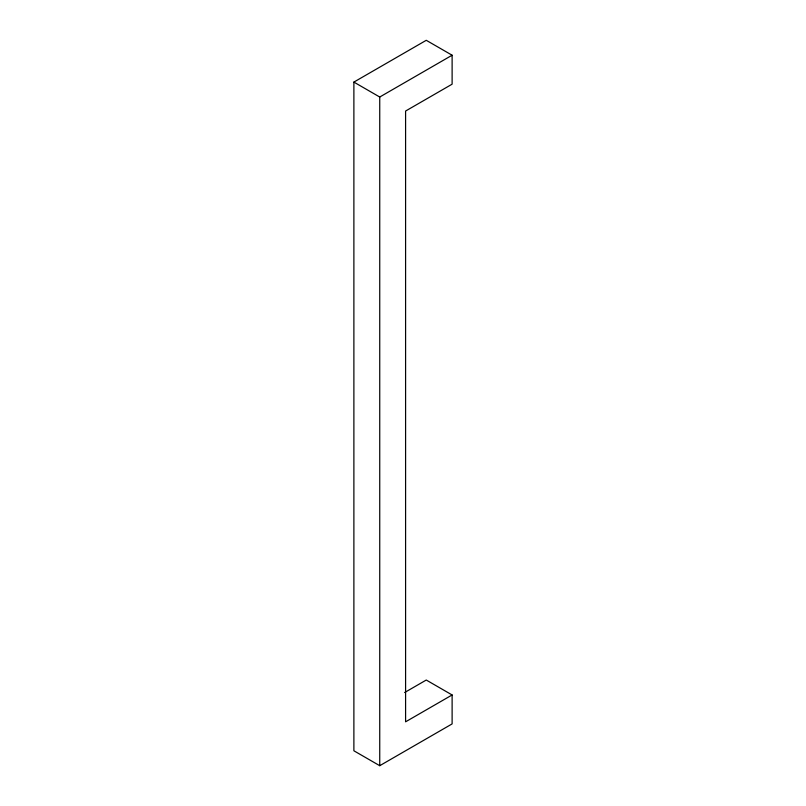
<?xml version="1.0" encoding="UTF-8"?>
<svg xmlns="http://www.w3.org/2000/svg" width="806" height="806" viewBox="0 0 806 806"><rect width="100%" height="100%" fill="white"/><g stroke="black" fill="none" stroke-linecap="round" stroke-linejoin="round"><path stroke-width="1.21" d="M353.884 82.091L426.263 40.3L452.116 55.221L452.116 84.177L405.589 111.037L405.589 721.823L452.116 694.963L452.116 723.909L379.737 765.7L353.884 750.779L353.884 82.091L379.737 97.022L452.116 55.221M404.622 692.535L426.263 680.032L452.116 694.963M379.737 97.022L379.737 765.7"/></g></svg>
